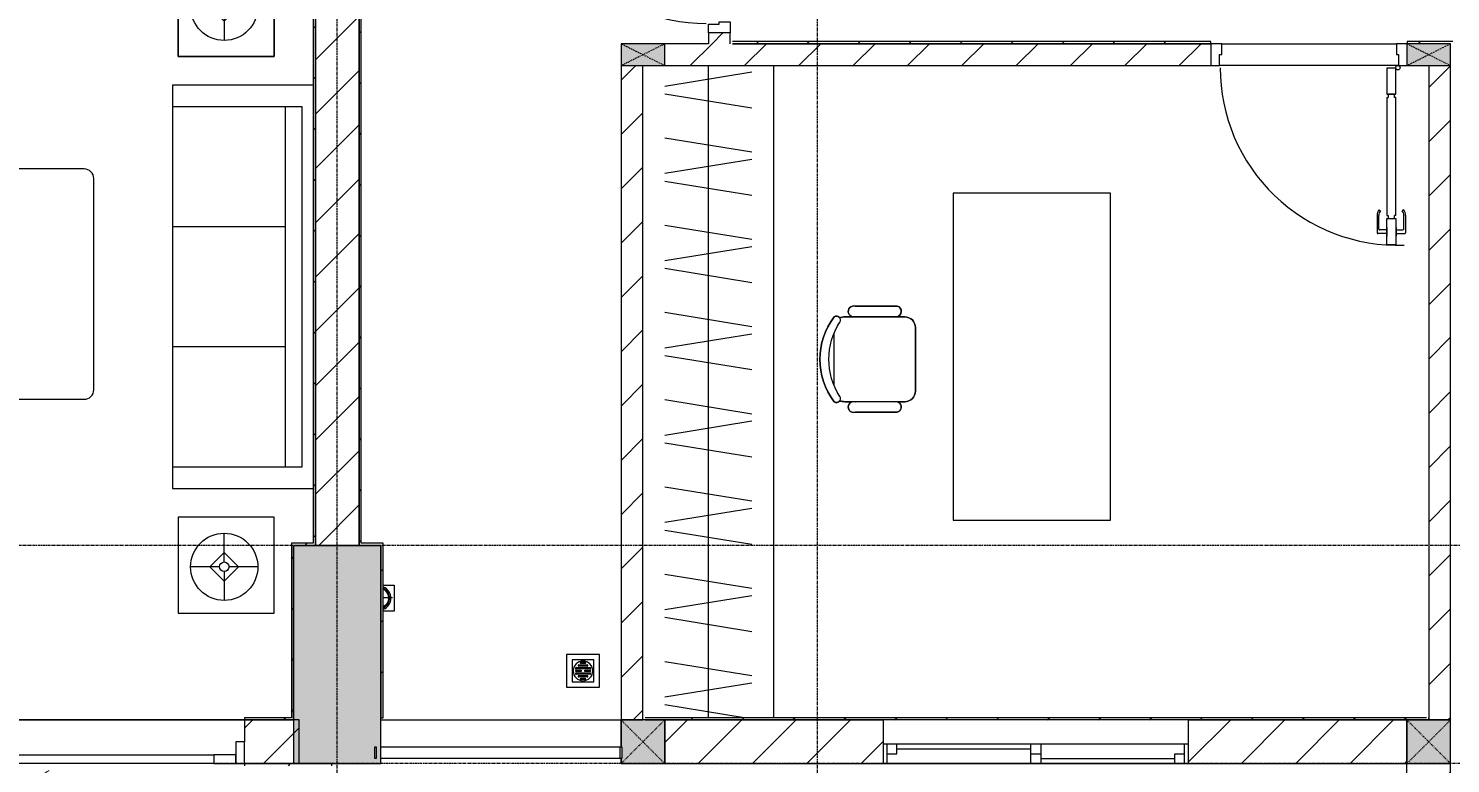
# Model space of a CAD drawing. Header units: millimetres. Extents: x 5356 to 209803, y -16346 to 109894.
# Drawn here: x 51338 to 57853, y 24537 to 27907 of the extents above; entities that cross this region are included whole.
import ezdxf

# ---------------------------------------------------------------- set-up
doc = ezdxf.new("R2010")
doc.units = ezdxf.units.MM
for name, pattern in [('Dash', [6, 3, -3]), ('Grid Line', [22.225, 12.7, -3.175, 3.175, -3.175]), ('IMPORT-CENTER _3_', [10.16, 6.35, -1.27, 1.27, -1.27])]:
    doc.linetypes.add(name, pattern=pattern)
for name, color, linetype, lineweight in [('0-1', 7, 'Continuous', 5), ('A-ANNO-DIMS', 211, 'Continuous', 9), ('A-ANNO-DIMS-220', 211, 'Continuous', 9), ('A-DETL-GENF-1', 9, 'Continuous', 9), ('A-DOOR', 31, 'Continuous', 9), ('A-DOOR-1', 9, 'Continuous', 9), ('A-DOOR-FRAM', 31, 'Continuous', 9), ('A-DOOR-HDLN', 31, 'Dash', 9), ('A-FLOR-1', 9, 'Continuous', 9), ('A-FLOR-HRAL-1', 9, 'Continuous', 9), ('A-GLAZ', 151, 'Continuous', 9), ('A-WALL', 113, 'Continuous', 9), ('A-WALL-1', 253, 'Continuous', 18), ('A-WALL-2', 9, 'Continuous', 9), ('A-WALL-3', 113, 'Continuous', 18), ('A-WALL-PATT-1', 10, 'Continuous', 9), ('A-WALL-PATT-2', 9, 'Continuous', 9), ('A-WALL-PATT-3', 111, 'Continuous', 9), ('G-IMPT', 8, 'Continuous', 9), ('G-IMPT-2', 8, 'IMPORT-CENTER _3_', 9), ('I-FURN', 30, 'Continuous', 9), ('I-FURN-1', 9, 'Continuous', 9), ('I-WALL-1', 253, 'Continuous', 18), ('M-EQPM', 50, 'Continuous', 9), ('S-COLS', 52, 'Continuous', 9), ('S-COLS-1', 254, 'Continuous', 5), ('S-COLS-2', 253, 'Continuous', 18), ('S-COLS-3', 9, 'Continuous', 9), ('S-COLS-4', 52, 'Continuous', 18), ('S-COLS-5', 52, 'Dash', 9), ('S-COLS-HDLN', 52, 'Dash', 9), ('S-COLS-HDLN-1', 9, 'Dash', 9), ('S-GRID-1', 1, 'Grid Line', 9)]:
    doc.layers.add(name, color=color, linetype=linetype, lineweight=lineweight)
doc.styles.add('Arial_2', font='arial_0.ttf', dxfattribs={"width": 0.9, "height": 660})
doc.dimstyles.new('1_Dim_chi_tiet_khu_đất_2', dxfattribs={"dimscale": 304.8, "dimtxt": 673.371204, "dimasz": 0.866142, "dimexe": 0.721785, "dimexo": 0.0625, "dimgap": 0.072178, "dimtad": 1, "dimdec": 0, "dimrnd": 5, "dimzin": 0, "dimdsep": 46, "dimtxsty": 'Arial_2', "dimblk1": 'OBLIQUE', "dimblk2": 'OBLIQUE', "dimsah": 1, "dimcen": 0.09, "dimdle": 0.721785, "dimazin": 0, "dimtfac": 1, "dimtdec": 4, "dimtix": 1, "dimtmove": 0, "dimatfit": 3, "dimfxl": 2.165354, "dimfxlon": 1, "dimtvp": 1, "dimtolj": 1, "dimtzin": 0, "dimarcsym": 2})
pattern_1 = [(45, (0, 0), (-124.4508, 124.4508), [])]
pattern_2 = [(45, (0, 0), (-116.6726, 116.6726), [])]

# ---------------------------------------------------------------- blocks, each defined once
blk = doc.blocks.new('NCV_TKTC_KET CAU_rvt-1-TKCS_MB ĐỊNH VỊ MỐC TỌA ĐỘ CÔNG TRÌNH')
at = {"layer": 'S-COLS-1'}
h = blk.add_hatch(color=256, dxfattribs=at)
h.paths.add_polyline_path([(52932.6, 24536.9), (52952.6, 24536.9), (52952.6, 25536.9), (52552.6, 25536.9), (52552.6, 24536.9), (52922.6, 24536.9)])
h.paths.add_polyline_path([(52922.6, 24561.9), (52922.6, 24611.9), (52932.6, 24611.9), (52932.6, 24561.9)])
at = {"layer": 'S-COLS-2'}
for p, q in [((52952.6, 25536.9), (52552.6, 25536.9)), ((52552.6, 25536.9), (52552.6, 24536.9)), ((52952.6, 24536.9), (52952.6, 25536.9)), ((52552.6, 24536.9), (52952.6, 24536.9))]:
    blk.add_line(p, q, dxfattribs=at)
blk = doc.blocks.new('DOOR_CW_01 CANH MO-PANEL KINH - DIW_01-900x2200-CỬA GỖ VÂN LAMINATE-553393-TKCS_MB ĐỊNH VỊ MỐC TỌA ĐỘ CÔNG TRÌNH')
at = {"layer": 'A-DETL-GENF-1'}
for p, q in [((-397, 872), (-357, 872)), ((-397, 752), (-397, 872)), ((-357, 872), (-357, 752)), ((-442, 737), (-442, 816.5)), ((-399, 820.5), (-438, 820.5)), ((-434, 799.5), (-434, 737)), ((-399, 803.5), (-430, 803.5)), ((-399, 831.8), (-397, 831.8)), ((-399, 792.2), (-399, 831.8)), ((-397, 792.2), (-399, 792.2)), ((-397, 792.2), (-397, 831.8)), ((-357, 792.2), (-357, 831.8)), ((-355, 831.8), (-357, 831.8)), ((-357, 792.2), (-355, 792.2)), ((-355, 792.2), (-355, 831.8)), ((-355, 820.5), (-316, 820.5)), ((-355, 803.5), (-324, 803.5)), ((-320, 799.5), (-320, 737)), ((-312, 737), (-312, 816.5)), ((-357, 752), (-397, 752)), ((-397, 738), (-391, 738)), ((-397, 738), (-397, 196)), ((-363, 752), (-391, 752)), ((-391, 752), (-391, 738)), ((-363, 738), (-363, 752)), ((-357, 738), (-363, 738)), ((-357, 196), (-357, 738)), ((-433.9, 711.2), (-427.3, 715.8)), ((-320.1, 711.2), (-326.7, 715.8)), ((-397, 196), (-391, 196)), ((-391, 196), (-391, 182)), ((-357, 196), (-363, 196)), ((-363, 182), (-363, 196)), ((-357, 182), (-397, 182)), ((-397, 182), (-397, 62)), ((-391, 182), (-363, 182)), ((-357, 62), (-357, 182)), ((-397, 62), (-357, 62))]:
    blk.add_line(p, q, dxfattribs=at)
blk.add_circle((-407, 60), 10, dxfattribs=at)
for centre, radius, start, end in [((-407, 60), 814, 360, 92), ((-438, 816.5), 4, 90, 180), ((-430, 799.5), 4, 90, 180), ((-324, 799.5), 4, 360, 90), ((-316, 816.5), 4, 0, 90), ((-397, 737), 45, 180, 215), ((-397, 737), 37, 180, 215), ((-357, 737), 37, 325, 0), ((-357, 737), 45, 325, 0)]:
    blk.add_arc(centre, radius, start, end, dxfattribs=at)
at = {"layer": 'A-DOOR-1'}
for p, q in [((-410, 50), (-450, 50)), ((-450, 50), (-450, -50)), ((-410, 0), (-410, 50)), ((-400, 0), (-410, 0)), ((-407, 50), (-382, 50)), ((-400, -50), (-400, 0)), ((410, 0), (400, 0)), ((400, 0), (400, -50)), ((450, 50), (410, 50)), ((410, 50), (410, 0)), ((450, -50), (450, 50)), ((-450, -50), (-400, -50)), ((400, -50), (450, -50))]:
    blk.add_line(p, q, dxfattribs=at)
blk = doc.blocks.new('TU DO LV A - TU DO LV A-V11-TKCS_MB ĐỊNH VỊ MỐC TỌA ĐỘ CÔNG TRÌNH')
at = {"layer": 'I-FURN'}
for p, q in [((10, 136.3), (68.9, 499)), ((169, 101), (104.4, 499)), ((202.5, 101), (267.1, 499)), ((404.3, 101), (468.9, 499)), ((569, 101), (504.4, 499)), ((602.5, 101), (667.1, 499)), ((804.3, 101), (868.9, 499)), ((969, 101), (904.4, 499)), ((1002.5, 101), (1067.1, 499)), ((1204.3, 101), (1268.9, 499)), ((1369, 101), (1304.4, 499)), ((1402.5, 101), (1467.1, 499)), ((1604.3, 101), (1668.9, 499)), ((1769, 101), (1704.4, 499)), ((1802.5, 101), (1867.1, 499)), ((2004.3, 101), (2068.9, 499)), ((2169, 101), (2104.4, 499)), ((2202.5, 101), (2267.1, 499)), ((2404.3, 101), (2468.9, 499)), ((2569, 101), (2504.4, 499)), ((2602.5, 101), (2667.1, 499)), ((2804.3, 101), (2868.9, 499)), ((2969, 101), (2904.4, 499)), ((10, 300), (3000, 300)), ((10, 0), (3000, 0))]:
    blk.add_line(p, q, dxfattribs=at)
at = {"layer": 'I-FURN-1'}
blk.add_line((10, 0), (3000, 0), dxfattribs=at)
blk = doc.blocks.new('BAN LV A - BAN LV A_dwg_ban hoc2-348006-TKCS_MB ĐỊNH VỊ MỐC TỌA ĐỘ CÔNG TRÌNH')
at = {"layer": 'I-FURN'}
for p, q in [((145.8, 437.4), (-145.8, 437.4)), ((-243, 354.4), (-243, 162)), ((-194.4, 388.8), (-194.4, 113.4)), ((194.4, 113.4), (194.4, 388.8)), ((194.4, 351.4), (194.4, 150.8)), ((243.7, 162), (243.7, 354.4)), ((-120.5, 64.8), (120.5, 64.8))]:
    blk.add_line(p, q, dxfattribs=at)
at = {"layer": 'I-FURN', "flags": 128}
blk.add_lwpolyline([(-737.8, 610.5), (-737.8, 1330.5), (-154.9, 1330.5), (762.2, 1330.5), (762.2, 610.5)], close=True, dxfattribs=at)
at = {"layer": 'I-FURN'}
for centre, radius, start, end in [((-145.8, 388.8), 48.6, 90, 180), ((145.8, 388.8), 48.6, 360, 90), ((-218.7, 347.3), 25.3, 343.7398, 163.7398), ((219.4, 347.3), 25.3, 16.2602, 170.70537), ((-218.7, 154.9), 25.3, 163.7398, 16.2602), ((219.4, 154.9), 25.3, 189.29463, 16.2602), ((-180.2, 75.4), 17.8, 57.97259, 216.69006), ((-145.8, 113.4), 48.6, 180, 207.58444), ((0, 359.3), 318.2, 237.57575, 302.42425), ((180.2, 75.4), 17.8, 323.30994, 122.02741), ((145.8, 113.4), 48.6, 332.41556, 0), ((0, 324), 324, 233.1301, 306.8699)]:
    blk.add_arc(centre, radius, start, end, dxfattribs=at)
blk = doc.blocks.new('BAN LV A - BAN LV A_dwg-348005-TKCS_MB ĐỊNH VỊ MỐC TỌA ĐỘ CÔNG TRÌNH')
at = {"extrusion": (0, 0, -1), "zscale": -1, "rotation": 180}
blk.add_blockref('BAN LV A - BAN LV A_dwg_ban hoc2-348006-TKCS_MB ĐỊNH VỊ MỐC TỌA ĐỘ CÔNG TRÌNH', (-729, 1383.7), dxfattribs=at)
blk = doc.blocks.new('BAN LV A - BAN LV A-348231-TKCS_MB ĐỊNH VỊ MỐC TỌA ĐỘ CÔNG TRÌNH')
at = {"layer": 'I-FURN-1'}
for p, q in [((534.6, 1270.3), (534.6, 1235.9)), ((923.4, 1232.9), (923.4, 1270.3)), ((486, 1221.7), (486, 1029.3)), ((972.7, 1029.3), (972.7, 1221.7)), ((534.6, 1029.3), (534.6, 994.9)), ((923.4, 994.9), (923.4, 1032.3)), ((583.2, 946.3), (874.8, 946.3)), ((1491.2, 773.2), (-8.8, 773.2)), ((-8.8, 773.2), (-8.8, 53.2)), ((1491.2, 53.2), (1491.2, 773.2)), ((-8.8, 53.2), (1491.2, 53.2))]:
    blk.add_line(p, q, dxfattribs=at)
for centre, radius, start, end in [((729, 1059.7), 324, 53.1301, 126.8699), ((548.9, 1308.3), 17.8, 143.30994, 240.59603), ((909.2, 1308.3), 17.8, 299.40397, 36.69006), ((510.3, 1228.8), 25.3, 16.2602, 196.2602), ((583.2, 1270.3), 48.6, 152.41556, 180), ((874.8, 1270.3), 48.6, 360, 27.58444), ((948.4, 1228.8), 25.3, 343.7398, 170.70537), ((510.3, 1036.4), 25.3, 196.2602, 343.7398), ((583.2, 994.9), 48.6, 180, 270), ((874.8, 994.9), 48.6, 270, 360), ((948.4, 1036.4), 25.3, 189.29463, 343.7398)]:
    blk.add_arc(centre, radius, start, end, dxfattribs=at)
blk.add_blockref('BAN LV A - BAN LV A_dwg-348005-TKCS_MB ĐỊNH VỊ MỐC TỌA ĐỘ CÔNG TRÌNH', (0, 0))
blk = doc.blocks.new('LOBBY_SOFA_1 - LOBBY_SOFA_1-V15-TKCS_MB ĐỊNH VỊ MỐC TỌA ĐỘ CÔNG TRÌNH')
at = {"layer": 'I-FURN'}
for p, q in [((-2556, -14.9), (-2556, -660)), ((-708, -660), (-708, -14.9)), ((-2457, -66), (-2457, -660)), ((-807, -66), (-2457, -66)), ((-807, -660), (-807, -66)), ((-3128.2, -193.5), (-2688.2, -193.5)), ((-3128.2, -633.5), (-3128.2, -193.5)), ((-2688.2, -193.5), (-2688.2, -633.5)), ((-807, -143), (-2457, -143)), ((-1907, -143), (-1907, -660)), ((-1357, -143), (-1357, -660)), ((-575.9, -193.5), (-575.9, -633.5)), ((-135.9, -193.5), (-575.9, -193.5)), ((-135.9, -633.5), (-135.9, -193.5)), ((-2915.4, -269), (-2915.4, -401)), ((-348.6, -269), (-348.6, -401)), ((-2915.4, -357), (-2981.4, -423)), ((-2849.4, -423), (-2915.4, -357)), ((-414.6, -423), (-348.6, -357)), ((-348.6, -357), (-282.6, -423)), ((-2937.4, -423), (-3069.4, -423)), ((-2981.4, -423), (-2915.4, -489)), ((-2915.4, -489), (-2849.4, -423)), ((-2915.4, -445), (-2915.4, -577)), ((-2893.4, -423), (-2761.4, -423)), ((-370.6, -423), (-502.6, -423)), ((-348.6, -489), (-414.6, -423)), ((-282.6, -423), (-348.6, -489)), ((-348.6, -445), (-348.6, -577)), ((-326.6, -423), (-194.6, -423)), ((-2688.2, -633.5), (-3128.2, -633.5)), ((-575.9, -633.5), (-135.9, -633.5)), ((-2556, -660), (-708, -660)), ((-1160.3, -1020.5), (-2128.3, -1020.5)), ((-2172.3, -1064.5), (-2172.3, -1504.5)), ((-1116.3, -1504.5), (-1116.3, -1064.5)), ((-2128.3, -1548.5), (-1160.3, -1548.5))]:
    blk.add_line(p, q, dxfattribs=at)
for centre, radius in [((-2915.4, -423), 154), ((-348.6, -423), 154), ((-2915.4, -423), 22), ((-348.6, -423), 22)]:
    blk.add_circle(centre, radius, dxfattribs=at)
for centre, start, end in [((-2128.3, -1064.5), 90, 180), ((-1160.3, -1064.5), 0, 90), ((-2128.3, -1504.5), 180, 270), ((-1160.3, -1504.5), 270, 0)]:
    blk.add_arc(centre, 44, start, end, dxfattribs=at)
at = {"layer": 'I-FURN-1'}
for p, q in [((-2556, -14.9), (-2556, -660)), ((-708, -660), (-708, -14.9)), ((-2688.2, -193.5), (-3128.2, -193.5)), ((-3128.2, -193.5), (-3128.2, -633.5)), ((-2688.2, -633.5), (-2688.2, -193.5)), ((-135.9, -193.5), (-575.9, -193.5)), ((-575.9, -193.5), (-575.9, -633.5)), ((-135.9, -633.5), (-135.9, -193.5)), ((-3128.2, -633.5), (-2688.2, -633.5)), ((-575.9, -633.5), (-135.9, -633.5)), ((-2556, -660), (-708, -660)), ((-1160.3, -1020.5), (-2128.3, -1020.5)), ((-2172.3, -1064.5), (-2172.3, -1504.5)), ((-1116.3, -1504.5), (-1116.3, -1064.5)), ((-2128.3, -1548.5), (-1160.3, -1548.5))]:
    blk.add_line(p, q, dxfattribs=at)
for centre, start, end in [((-2128.3, -1064.5), 90, 180), ((-1160.3, -1064.5), 0, 90), ((-2128.3, -1504.5), 180, 270), ((-1160.3, -1504.5), 270, 0)]:
    blk.add_arc(centre, 44, start, end, dxfattribs=at)
blk = doc.blocks.new('Railing - 50 x 10mm-457210-TKCS_MB ĐỊNH VỊ MỐC TỌA ĐỘ CÔNG TRÌNH')
at = {"layer": 'A-FLOR-HRAL-1'}
for p, q in [((25, 5), (-25, 5)), ((-25, 5), (-25, -5)), ((25, -5), (25, 5)), ((-25, -5), (25, -5))]:
    blk.add_line(p, q, dxfattribs=at)
blk = doc.blocks.new('Railing - Railing-641392-TKCS_MB ĐỊNH VỊ MỐC TỌA ĐỘ CÔNG TRÌNH')
at = {"layer": 'A-FLOR-HRAL-1'}
for p, q in [((31139.1, 15351.2), (30044.1, 15351.2)), ((30044.1, 15301.2), (31139.1, 15301.2))]:
    blk.add_line(p, q, dxfattribs=at)
at = {"rotation": 90.00000000000001}
for p in [(30019.1, 15326.2), (31144.1, 15326.2)]:
    blk.add_blockref('Railing - 50 x 10mm-457210-TKCS_MB ĐỊNH VỊ MỐC TỌA ĐỘ CÔNG TRÌNH', p, dxfattribs=at)
blk = doc.blocks.new('G1_SOF - BO TRU - 100x200-745959-TKCS_MB ĐỊNH VỊ MỐC TỌA ĐỘ CÔNG TRÌNH')
at = {"layer": 'S-COLS-3'}
blk.add_hatch(color=256, dxfattribs=at).paths.add_polyline_path([(50, -100), (50, 98.4), (-50, 98.4), (-50, -100), (0, -100)])
at = {"layer": 'S-COLS-2'}
for p, q in [((-50, 98.4), (-50, -100)), ((50, -100), (50, 98.4)), ((-50, -100), (50, -100))]:
    blk.add_line(p, q, dxfattribs=at)
at = {"layer": 'S-COLS-HDLN-1'}
for p, q in [((50, 100), (-50, -100)), ((-50, 100), (50, -100))]:
    blk.add_line(p, q, dxfattribs=at)
blk = doc.blocks.new('G1_SOF - BO TRU - 100x200-V63-TKCS_MB ĐỊNH VỊ MỐC TỌA ĐỘ CÔNG TRÌNH')
at = {"layer": 'S-COLS-3'}
blk.add_hatch(color=256, dxfattribs=at).paths.add_polyline_path([(50, -100), (50, 100), (-50, 100), (-50, -100)])
at = {"layer": 'S-COLS-2'}
for p, q in [((50, 100), (-50, 100)), ((-50, 100), (-50, -100)), ((50, -100), (50, 100)), ((-50, -100), (50, -100))]:
    blk.add_line(p, q, dxfattribs=at)
at = {"layer": 'S-COLS-HDLN-1'}
for p, q in [((50, 100), (-50, -100)), ((-50, 100), (50, -100))]:
    blk.add_line(p, q, dxfattribs=at)
blk = doc.blocks.new('DOOR_CW_01 CANH MO-PANEL KINH - DIG_01-900x2200-CỬA NHÔM KÍNH-400860-TKCS_MB ĐỊNH VỊ MỐC TỌA ĐỘ CÔNG TRÌNH')
at = {"layer": 'A-DETL-GENF-1'}
for p, q in [((-397, -182), (-397, -62)), ((-397, -62), (-357, -62)), ((-357, -62), (-357, -182)), ((-357, -182), (-397, -182)), ((-391, -196), (-391, -182)), ((-391, -182), (-363, -182)), ((-363, -182), (-363, -196)), ((-397, -196), (-391, -196)), ((-397, -738), (-397, -196)), ((-357, -196), (-363, -196)), ((-357, -196), (-357, -738)), ((-433.9, -711.2), (-427.3, -715.8)), ((-320.1, -711.2), (-326.7, -715.8)), ((-442, -737), (-442, -816.5)), ((-434, -799.5), (-434, -737)), ((-397, -738), (-391, -738)), ((-357, -752), (-397, -752)), ((-397, -752), (-397, -872)), ((-391, -752), (-391, -738)), ((-363, -752), (-391, -752)), ((-357, -738), (-363, -738)), ((-363, -738), (-363, -752)), ((-357, -872), (-357, -752)), ((-320, -799.5), (-320, -737)), ((-312, -737), (-312, -816.5)), ((-399, -820.5), (-438, -820.5)), ((-399, -803.5), (-430, -803.5)), ((-399, -792.2), (-399, -831.8)), ((-397, -792.2), (-399, -792.2)), ((-399, -831.8), (-397, -831.8)), ((-397, -792.2), (-397, -831.8)), ((-357, -792.2), (-357, -831.8)), ((-357, -792.2), (-355, -792.2)), ((-355, -831.8), (-357, -831.8)), ((-355, -792.2), (-355, -831.8)), ((-355, -803.5), (-324, -803.5)), ((-355, -820.5), (-316, -820.5)), ((-397, -872), (-357, -872))]:
    blk.add_line(p, q, dxfattribs=at)
blk.add_circle((-407, -60), 10, dxfattribs=at)
for centre, radius, start, end in [((-407, -60), 814, 268, 0), ((-397, -737), 45, 145, 180), ((-397, -737), 37, 145, 180), ((-357, -737), 37, 0, 35), ((-357, -737), 45, 360, 35), ((-438, -816.5), 4, 180, 270), ((-430, -799.5), 4, 180, 270), ((-324, -799.5), 4, 270, 0), ((-316, -816.5), 4, 270, 0)]:
    blk.add_arc(centre, radius, start, end, dxfattribs=at)
at = {"layer": 'A-DOOR-1'}
for p, q in [((-450, -50), (-450, 50)), ((-450, 50), (-400, 50)), ((-400, 50), (-400, 0)), ((400, 0), (400, 50)), ((400, 50), (450, 50)), ((450, 50), (450, -50)), ((-410, -50), (-450, -50)), ((-410, 0), (-410, -50)), ((-400, 0), (-410, 0)), ((-407, -50), (-382, -50)), ((410, 0), (400, 0)), ((410, -50), (410, 0)), ((450, -50), (410, -50))]:
    blk.add_line(p, q, dxfattribs=at)
blk = doc.blocks.new('NCV_TKTC_TANG 1_rvt-1-TKCS_MB ĐỊNH VỊ MỐC TỌA ĐỘ CÔNG TRÌNH')
at = {"layer": 'A-WALL-PATT-1'}
h = blk.add_hatch(dxfattribs=at)
h.set_pattern_fill('FP_2', color=256, style=0, pattern_type=2)
h.set_pattern_definition(pattern_1)
h.paths.add_polyline_path([(54552.6, 27836.9), (54552.6, 27886.9), (54452.6, 27886.9), (54452.6, 27836.9), (54502.6, 27836.9)])
h.paths.add_polyline_path([(54552.6, 28786.9), (54552.6, 28836.9), (54452.6, 28836.9), (54452.6, 28786.9), (54502.6, 28786.9)])
h = blk.add_hatch(dxfattribs=at)
h.set_pattern_fill('FP_2', color=256, style=0, pattern_type=2)
h.set_pattern_definition(pattern_1)
h.paths.add_polyline_path([(56754.2, 27736.9), (56754.2, 27836.9), (54252.6, 27836.9), (54252.6, 27736.9), (56194.7, 27736.9)])
h = blk.add_hatch(dxfattribs=at)
h.set_pattern_fill('FP_2', color=256, style=0, pattern_type=2)
h.set_pattern_definition(pattern_1)
h.paths.add_polyline_path([(54052.6, 24736.9), (54152.6, 24736.9), (54152.6, 27736.9), (54052.6, 27736.9), (54052.6, 24746.9)])
h = blk.add_hatch(dxfattribs=at)
h.set_pattern_fill('FP_2', color=256, style=0, pattern_type=2)
h.set_pattern_definition(pattern_1)
h.paths.add_polyline_path([(57752.6, 24736.9), (57852.6, 24736.9), (57852.6, 27736.9), (57752.6, 27736.9), (57752.6, 25076.9)])
at = {"layer": 'A-WALL-PATT-2'}
h = blk.add_hatch(dxfattribs=at)
h.set_pattern_fill('FP_3', color=256, style=0, pattern_type=2)
h.set_pattern_definition(pattern_2)
h.paths.add_polyline_path([(52652.6, 25546.9), (52652.6, 32236.9), (52642.6, 32236.9), (52642.6, 25546.9)])
h = blk.add_hatch(dxfattribs=at)
h.set_pattern_fill('FP_3', color=256, style=0, pattern_type=2)
h.set_pattern_definition(pattern_2)
h.paths.add_polyline_path([(52852.6, 25536.9), (52862.6, 25536.9), (52862.6, 28836.9), (52852.6, 28836.9), (52852.6, 25570)])
h = blk.add_hatch(dxfattribs=at)
h.set_pattern_fill('FP_3', color=256, style=0, pattern_type=2)
h.set_pattern_definition(pattern_2)
h.paths.add_polyline_path([(57852.6, 27836.9), (57862.6, 27836.9), (57862.6, 27846.9), (57654.2, 27846.9), (57654.2, 27836.9), (57752.6, 27836.9)])
h.paths.add_polyline_path([(56754.2, 27836.9), (56754.2, 27846.9), (54562.6, 27846.9), (54562.6, 27836.9), (56194.7, 27836.9)])
h = blk.add_hatch(dxfattribs=at)
h.set_pattern_fill('FP_3', color=256, style=0, pattern_type=2)
h.set_pattern_definition(pattern_2)
h.paths.add_polyline_path([(52542.6, 24746.9), (52552.6, 24746.9), (52552.6, 25546.9), (52542.6, 25546.9), (52542.6, 25076.9)])
h = blk.add_hatch(dxfattribs=at)
h.set_pattern_fill('FP_3', color=256, style=0, pattern_type=2)
h.set_pattern_definition(pattern_2)
h.paths.add_polyline_path([(52652.6, 25536.9), (52652.6, 25546.9), (52552.6, 25546.9), (52552.6, 25536.9), (52563.4, 25536.9)])
h = blk.add_hatch(dxfattribs=at)
h.set_pattern_fill('FP_3', color=256, style=0, pattern_type=2)
h.set_pattern_definition(pattern_2)
h.paths.add_polyline_path([(52962.6, 24746.9), (52962.6, 25536.9), (52952.6, 25536.9), (52952.6, 24746.9)])
h = blk.add_hatch(dxfattribs=at)
h.set_pattern_fill('FP_3', color=256, style=0, pattern_type=2)
h.set_pattern_definition(pattern_2)
h.paths.add_polyline_path([(52552.6, 24736.9), (52552.6, 24746.9), (52327.6, 24746.9), (52327.6, 24736.9)])
h.paths.add_polyline_path([(49827.6, 24736.9), (49827.6, 24746.9), (49662.6, 24746.9), (49662.6, 24736.9)])
h = blk.add_hatch(dxfattribs=at)
h.set_pattern_fill('FP_3', color=256, style=0, pattern_type=2)
h.set_pattern_definition(pattern_2)
h.paths.add_polyline_path([(57752.6, 24736.9), (57752.6, 24746.9), (54162.6, 24746.9), (54162.6, 24736.9), (57405.1, 24736.9)])
h = blk.add_hatch(dxfattribs=at)
h.set_pattern_fill('FP_3', color=256, style=0, pattern_type=2)
h.set_pattern_definition(pattern_2)
h.paths.add_polyline_path([(52727.6, 24526.9), (52727.6, 24536.9), (52327.6, 24536.9), (52327.6, 24526.9), (52717.6, 24526.9)])
h.paths.add_polyline_path([(49827.6, 24526.9), (49827.6, 24536.9), (49662.6, 24536.9), (49662.6, 24526.9), (49823.6, 24526.9)])
at = {"layer": 'A-FLOR-1'}
for p, q in [((56804.2, 27836.9), (57604.2, 27836.9)), ((57614.2, 27736.9), (56794.2, 27736.9)), ((49827.6, 24736.9), (52327.6, 24736.9)), ((52327.6, 24736.9), (49827.6, 24736.9))]:
    blk.add_line(p, q, dxfattribs=at)
at = {"layer": 'A-WALL-1'}
for p, q in [((54452.6, 27836.9), (54252.6, 27836.9)), ((54152.6, 24736.9), (54152.6, 27736.9)), ((57752.6, 27736.9), (57752.6, 24736.9)), ((57852.6, 24736.9), (57852.6, 27736.9)), ((54052.6, 24746.9), (54052.6, 24736.9)), ((54052.6, 24736.9), (54152.6, 24736.9)), ((57752.6, 24736.9), (57852.6, 24736.9))]:
    blk.add_line(p, q, dxfattribs=at)
at = {"layer": 'A-WALL-2'}
for p, q in [((54452.6, 27886.9), (54452.6, 27836.9)), ((54552.6, 27836.9), (54552.6, 27886.9)), ((56754.2, 27836.9), (54562.6, 27836.9)), ((54562.6, 27836.9), (56754.2, 27836.9)), ((56804.2, 27836.9), (57604.2, 27836.9)), ((54052.6, 27736.9), (54052.6, 24746.9)), ((54252.6, 27736.9), (56754.2, 27736.9)), ((57614.2, 27736.9), (56794.2, 27736.9)), ((52952.6, 24736.9), (54052.2, 24736.9)), ((54052.2, 24611.9), (54052.2, 24736.9)), ((54052.2, 24536.9), (54052.2, 24561.9))]:
    blk.add_line(p, q, dxfattribs=at)
at = {"layer": 'I-WALL-1'}
for p, q in [((52642.6, 32226.9), (52642.6, 25546.9)), ((52652.6, 25546.9), (52652.6, 32236.9)), ((52852.6, 28836.9), (52852.6, 25536.9)), ((52862.6, 25546.9), (52862.6, 28826.9)), ((56754.2, 27846.9), (54562.6, 27846.9)), ((56754.2, 27836.9), (56754.2, 27846.9)), ((57862.6, 27846.9), (57654.2, 27846.9)), ((57654.2, 27846.9), (57654.2, 27836.9)), ((52552.6, 25546.9), (52542.6, 25546.9)), ((52542.6, 25546.9), (52542.6, 24746.9)), ((52642.6, 25546.9), (52552.6, 25546.9)), ((52652.6, 25536.9), (52652.6, 25546.9)), ((52962.6, 25546.9), (52862.6, 25546.9)), ((52962.6, 25536.9), (52962.6, 25546.9)), ((52552.6, 24746.9), (52552.6, 25536.9)), ((52552.6, 25536.9), (52652.6, 25536.9)), ((52852.6, 25536.9), (52862.6, 25536.9)), ((52862.6, 25536.9), (52952.6, 25536.9)), ((52952.6, 25536.9), (52952.6, 24746.9)), ((52962.6, 24746.9), (52962.6, 25536.9)), ((52542.6, 24746.9), (52327.6, 24746.9)), ((52327.6, 24746.9), (52327.6, 24736.9)), ((52327.6, 24736.9), (52552.6, 24736.9)), ((52552.6, 24736.9), (52552.6, 24746.9)), ((52952.6, 24746.9), (52962.6, 24746.9)), ((57742.6, 24746.9), (54162.6, 24746.9)), ((54162.6, 24736.9), (55252.6, 24736.9)), ((56652.6, 24736.9), (57752.6, 24736.9)), ((57752.6, 24736.9), (57752.6, 24746.9)), ((52727.6, 24536.9), (52327.6, 24536.9)), ((52327.6, 24536.9), (52327.6, 24526.9)), ((52727.6, 24526.9), (52727.6, 24536.9))]:
    blk.add_line(p, q, dxfattribs=at)
at = {"layer": 'A-DOOR-1'}
for name, p, rotation in [('DOOR_CW_01 CANH MO-PANEL KINH - DIG_01-900x2200-CỬA NHÔM KÍNH-400860-TKCS_MB ĐỊNH VỊ MỐC TỌA ĐỘ CÔNG TRÌNH', (54502.6, 28336.9), 269.9999999999989), ('DOOR_CW_01 CANH MO-PANEL KINH - DIW_01-900x2200-CỬA GỖ VÂN LAMINATE-553393-TKCS_MB ĐỊNH VỊ MỐC TỌA ĐỘ CÔNG TRÌNH', (57204.2, 27786.9), 180)]:
    blk.add_blockref(name, p, dxfattribs=dict(at, rotation=rotation))
at = {"layer": 'A-FLOR-HRAL-1'}
blk.add_blockref('Railing - Railing-641392-TKCS_MB ĐỊNH VỊ MỐC TỌA ĐỘ CÔNG TRÌNH', (22908.5, 9260.7), dxfattribs=at)
at = {"layer": 'I-FURN-1'}
for name, p, rotation in [('LOBBY_SOFA_1 - LOBBY_SOFA_1-V15-TKCS_MB ĐỊNH VỊ MỐC TỌA ĐỘ CÔNG TRÌNH', (52657.5, 25090.4), 270.0000000000005), ('TU DO LV A - TU DO LV A-V11-TKCS_MB ĐỊNH VỊ MỐC TỌA ĐỘ CÔNG TRÌNH', (54752.6, 24736.9), 89.99999999999993), ('BAN LV A - BAN LV A-348231-TKCS_MB ĐỊNH VỊ MỐC TỌA ĐỘ CÔNG TRÌNH', (56347.4, 25661.2), 90.0000000000001)]:
    blk.add_blockref(name, p, dxfattribs=dict(at, rotation=rotation))
at = {"layer": 'S-COLS-3', "rotation": 89.99999999999945}
for name, p in [('G1_SOF - BO TRU - 100x200-V63-TKCS_MB ĐỊNH VỊ MỐC TỌA ĐỘ CÔNG TRÌNH', (54152.6, 27786.9)), ('G1_SOF - BO TRU - 100x200-745959-TKCS_MB ĐỊNH VỊ MỐC TỌA ĐỘ CÔNG TRÌNH', (57752.6, 27786.9))]:
    blk.add_blockref(name, p, dxfattribs=at)
blk = doc.blocks.new('1_FAMILY RVT - W01-WxH 1400x1400xmm-389822-TKCS_MB ĐỊNH VỊ MỐC TỌA ĐỘ CÔNG TRÌNH')
at = {"layer": 'A-GLAZ'}
for p, q in [((248.4, 172.39), (299.2, 197.79)), ((248.4, 172.39), (299.2, 146.99)), ((248.4, 172.39), (451.6, 172.39)), ((-700, 96.19), (-700, -103.81)), ((700, 96.19), (-700, 96.19)), ((-700, 96.19), (-636.5, 96.19)), ((-680.95, 96.19), (-680.95, 7.29)), ((-636.5, 96.19), (-22.225, 96.19)), ((-636.5, 96.19), (-636.5, 51.74)), ((-636.5, 73.965), (-22.225, 73.965)), ((-22.225, 7.29), (-22.225, 96.19)), ((-22.225, 96.19), (22.225, 96.19)), ((22.225, 96.19), (680.95, 96.19)), ((22.225, 96.19), (22.225, 7.29)), ((680.95, 96.19), (700, 96.19)), ((680.95, 96.19), (680.95, 7.29)), ((700, -103.81), (700, 96.19)), ((-700, 7.29), (-680.95, 7.29)), ((-636.5, 51.74), (-680.95, 51.74)), ((-680.95, 7.29), (-22.225, 7.29)), ((22.225, 51.74), (-22.225, 51.74)), ((-22.225, 7.29), (22.225, 7.29)), ((22.225, 29.515), (636.5, 29.515)), ((22.225, 7.29), (636.5, 7.29)), ((636.5, 51.74), (636.5, 7.29)), ((680.95, 51.74), (636.5, 51.74)), ((636.5, 7.29), (700, 7.29)), ((-700, -103.81), (700, -103.81))]:
    blk.add_line(p, q, dxfattribs=at)
blk = doc.blocks.new('DEG_02-DEG_03 - DEG_02-2500x2400mm-CỬA ĐI 02 CÁNH TRƯỢT-625766-TKCS_MB ĐỊNH VỊ MỐC TỌA ĐỘ CÔNG TRÌNH')
at = {"layer": 'A-DOOR'}
for p, q in [((-1110, 100), (-1210, 100)), ((-1210, 100), (-1210, 60)), ((-1110, 60), (-1110, 100)), ((-1110, 100), (-50, 100)), ((50, 100), (-50, 100)), ((-50, 100), (-50, 60)), ((50, 60), (50, 100)), ((-1210, 60), (-1110, 60)), ((-50, 60), (-1110, 60)), ((50, 60), (-50, 60)), ((-50, 60), (-50, 20)), ((-50, 60), (50, 60)), ((-50, 20), (50, 20)), ((50, 20), (50, 60)), ((50, 60), (1110, 60)), ((1110, 20), (50, 20)), ((1210, 60), (1110, 60)), ((1110, 60), (1110, 20)), ((1110, 20), (1210, 20)), ((1210, 20), (1210, 60))]:
    blk.add_line(p, q, dxfattribs=at)
at = {"layer": 'A-DOOR-FRAM'}
for p, q in [((-1210, 100), (-1250, 100)), ((-1250, 100), (-1250, 0)), ((-1210, 0), (-1210, 100)), ((1250, 100), (1210, 100)), ((1210, 100), (1210, 0)), ((1250, 0), (1250, 100)), ((-1250, 0), (-1210, 0)), ((1210, 0), (1250, 0))]:
    blk.add_line(p, q, dxfattribs=at)
at = {"layer": 'A-DOOR-HDLN'}
for p, q in [((-500.4, 151.1), (-320.4, 151.1)), ((-320.4, 151.1), (-355, 171.1)), ((-320.4, 151.1), (-355, 131.1)), ((320.4, 151.1), (355, 171.1)), ((320.4, 151.1), (355, 131.1)), ((500.4, 151.1), (320.4, 151.1))]:
    blk.add_line(p, q, dxfattribs=at)
blk = doc.blocks.new('TKTC_XREF_251221_MB TANG 1 - TKTC_XREF_260130_MB TANG 1_dwg_CUM U_DN100-V283-TKCS_MB ĐỊNH VỊ MỐC TỌA ĐỘ CÔNG TRÌNH')
at = {"layer": 'G-IMPT'}
blk.add_hatch(color=256, dxfattribs=at).paths.add_polyline_path([(23.8, -55.6), (30.5, -52.8), (43.1, -43.1), (52.8, -30.5), (58.9, -15.8), (61, 0), (58.9, 15.8), (52.8, 30.5), (43.1, 43.1), (24, 55.5), (24, 51.2), (28.5, 49.4), (40.3, 40.3), (49.4, 28.5), (55.1, 14.8), (57, 0), (55.1, -14.8), (49.4, -28.5), (40.3, -40.3), (23.8, -53.8)])
for radius, start, end in [(57, 296.61583, 63.25694), (61, 294.86548, 65.00554), (69, 291.97359, 67.89453)]:
    blk.add_arc((0, 0), radius, start, end, dxfattribs=at)
blk = doc.blocks.new('TKTC_XREF_251221_MB TANG 1 - TKTC_XREF_260130_MB TANG 1_dwg_$cc-V284-TKCS_MB ĐỊNH VỊ MỐC TỌA ĐỘ CÔNG TRÌNH')
at = {"layer": 'G-IMPT'}
for start, end in [(116.45264, 243.05039), (116.39447, 243.03245)]:
    blk.add_arc((0, 0), 0.5, start, end, dxfattribs=at)
at = {"layer": 'G-IMPT-2'}
blk.add_line((-0.673, 0), (-0.193, 0), dxfattribs=at)
blk = doc.blocks.new('TKTC_XREF_251221_MB TANG 1 - TKTC_XREF_260130_MB TANG 1_dwg_THU NUOC - THU NUOC-444531-TKCS_MB TẦNG 1-4202120-TKCS_MB ĐỊNH VỊ MỐC TỌA ĐỘ CÔNG TRÌNH')
at = {"layer": 'M-EQPM'}
for p, q in [((-23.3, 10.8), (40.9, 10.8)), ((40.9, 4.8), (-23.3, 4.8)), ((-11, 23.3), (28.5, 23.3)), ((28.5, 17.3), (-11, 17.3)), ((-1.1, 35.6), (18.5, 35.6)), ((18.5, 29.6), (-1.1, 29.6)), ((-23.3, -13.6), (40.9, -13.6)), ((40.9, -19.6), (-23.3, -19.6)), ((-11, -26.1), (28.5, -26.1)), ((28.5, -32.1), (-11, -32.1)), ((-1.1, -38.5), (18.5, -38.5)), ((18.5, -44.5), (-1.1, -44.5))]:
    blk.add_line(p, q, dxfattribs=at)
at = {"layer": 'M-EQPM', "flags": 128}
for points in [[(83.7, -79.4), (83.7, 70.6), (-66.3, 70.6), (-66.3, -79.4)], [(58.7, -54.4), (58.7, 45.6), (-41.3, 45.6), (-41.3, -54.4)]]:
    blk.add_lwpolyline(points, close=True, dxfattribs=at)
for points in [[(-23.3, -1.2), (0.7, -1.2), (0.7, -7.2), (-23.3, -7.2)], [(40.9, -7.2), (16.7, -7.2), (16.7, -1.2), (40.9, -1.2)]]:
    blk.add_lwpolyline(points, dxfattribs=at)
at = {"layer": 'M-EQPM'}
for centre, radius, start, end in [((8.7, -4.4), 45, 360, 180), ((8.7, -4.4), 45, 360, 180), ((-23.3, 7.8), 3, 90, 270), ((-11, 20.3), 3, 90, 270), ((-1.1, 32.6), 3, 90, 270), ((18.5, 32.6), 3, 270, 90), ((28.5, 20.3), 3, 270, 90), ((40.9, 7.8), 3, 270, 90), ((8.7, -4.4), 45, 180, 360), ((8.7, -4.4), 45, 180, 360), ((-23.3, -4.2), 3, 90, 270), ((-23.3, -16.6), 3, 90, 270), ((-11, -29.1), 3, 90, 270), ((-1.1, -41.5), 3, 90, 270), ((18.5, -41.5), 3, 270, 90), ((28.5, -29.1), 3, 270, 90), ((40.9, -4.2), 3, 270, 90), ((40.9, -16.6), 3, 270, 90)]:
    blk.add_arc(centre, radius, start, end, dxfattribs=at)
blk = doc.blocks.new('TKTC_XREF_251221_MB TANG 1 - TKTC_XREF_260130_MB TANG 1_dwg-4202109-TKCS_MB ĐỊNH VỊ MỐC TỌA ĐỘ CÔNG TRÌNH')
at = {"layer": 'G-IMPT'}
blk.add_line((-150189.1, -375992.1), (-150139.4, -375992.1), dxfattribs=at)
at = {"layer": 'G-IMPT', "flags": 128}
blk.add_lwpolyline([(-150139.4, -375992), (-150139.4, -376111.5), (-150189.1, -376111.5)], dxfattribs=at)
at = {"extrusion": (0, 0, -1), "xscale": 90.00000000005114, "yscale": 90.00000000005114, "zscale": -90.00000000005114, "rotation": 0.3047175217251739}
blk.add_blockref('TKTC_XREF_251221_MB TANG 1 - TKTC_XREF_260130_MB TANG 1_dwg_$cc-V284-TKCS_MB ĐỊNH VỊ MỐC TỌA ĐỘ CÔNG TRÌNH', (150206.4, -376049.6), dxfattribs=at)
at = {"xscale": 0.789473684210524, "yscale": 0.789473684210524, "zscale": 0.789473684210524, "rotation": 0.06930925665188988}
blk.add_blockref('TKTC_XREF_251221_MB TANG 1 - TKTC_XREF_260130_MB TANG 1_dwg_CUM U_DN100-V283-TKCS_MB ĐỊNH VỊ MỐC TỌA ĐỘ CÔNG TRÌNH', (-150208, -376051.4), dxfattribs=at)
blk.add_blockref('TKTC_XREF_251221_MB TANG 1 - TKTC_XREF_260130_MB TANG 1_dwg_THU NUOC - THU NUOC-444531-TKCS_MB TẦNG 1-4202120-TKCS_MB ĐỊNH VỊ MỐC TỌA ĐỘ CÔNG TRÌNH', (-149282.3, -376380.4))
blk = doc.blocks.new('TKTC_XREF_251221_MB TANG 1 - TKTC_XREF_251221_MB TANG 1-2038492-TKCS_MB ĐỊNH VỊ MỐC TỌA ĐỘ CÔNG TRÌNH')
blk.add_blockref('TKTC_XREF_251221_MB TANG 1 - TKTC_XREF_260130_MB TANG 1_dwg-4202109-TKCS_MB ĐỊNH VỊ MỐC TỌA ĐỘ CÔNG TRÌNH', (169499.1, 384109.7))
blk = doc.blocks.new('G1_SOF - BO TRU - 200x200-3050151-TKCS_MB ĐỊNH VỊ MỐC TỌA ĐỘ CÔNG TRÌNH')
at = {"layer": 'S-COLS-HDLN'}
for p, q in [((-100, 100), (100, -100)), ((100, 100), (-100, -100))]:
    blk.add_line(p, q, dxfattribs=at)
blk = doc.blocks.new('DIMBLOCK7-TKCS_MB ĐỊNH VỊ MỐC TỌA ĐỘ CÔNG TRÌNH')
at = {"layer": 'A-ANNO-DIMS-220'}
for p, q in [((33652.6, 24724.5), (33652.6, 23844.5)), ((33652.6, 24064.5), (33652.6, 24724.5)), ((127252.6, 24724.5), (127252.6, 23844.5)), ((127252.6, 24064.5), (127252.6, 24724.5)), ((33432.6, 24064.5), (127472.6, 24064.5))]:
    blk.add_line(p, q, dxfattribs=at)
at = {"layer": 'A-ANNO-DIMS-220', "lineweight": 25}
for p, q in [((33652.6, 24064.5), (33784.6, 24196.5)), ((127252.6, 24064.5), (127384.6, 24196.5)), ((33652.6, 24064.5), (33520.6, 23932.5)), ((127252.6, 24064.5), (127120.6, 23932.5))]:
    blk.add_line(p, q, dxfattribs=at)
at = {"layer": 'A-ANNO-DIMS-220', "color": 0, "insert": (79313, 24943.3), "char_height": 660, "width": 2734.923, "attachment_point": 1, "line_spacing_factor": 0.941778, "style": 'Arial_2'}
blk.add_mtext('93600', dxfattribs=at)
blk = doc.blocks.new('_Oblique')
at = {"color": 0, "linetype": 'ByBlock', "lineweight": -2}
blk.add_line((-0.5, -0.5), (0.5, 0.5), dxfattribs=at)

msp = doc.modelspace()

# ---------------------------------------------------------------- hatches: boundary and pattern name
at = {"layer": 'A-WALL-PATT-3'}
h = msp.add_hatch(dxfattribs=at)
h.set_pattern_fill('FP_1', color=256, style=0, pattern_type=2)
h.set_pattern_definition(pattern_1)
h.paths.add_polyline_path([(52852.6, 25536.9), (52852.6, 28836.9), (52652.6, 28836.9), (52652.6, 25536.9)])
h.paths.add_polyline_path([(52852.6, 29036.9), (52852.6, 32237), (52652.6, 32237), (52652.6, 29036.9)])
h = msp.add_hatch(dxfattribs=at)
h.set_pattern_fill('FP_1', color=256, style=0, pattern_type=2)
h.set_pattern_definition(pattern_1)
h.paths.add_polyline_path([(52563.4, 24536.9), (52577.6, 24536.9), (52577.6, 24736.9), (52327.6, 24736.9), (52327.6, 24536.9)])
h.paths.add_polyline_path([(49827.6, 24536.9), (49827.6, 24736.9), (49652.6, 24736.9), (49652.6, 24536.9)])
h = msp.add_hatch(dxfattribs=at)
h.set_pattern_fill('FP_1', color=256, style=0, pattern_type=2)
h.set_pattern_definition(pattern_1)
h.paths.add_polyline_path([(54252.5, 24536.9), (55252.6, 24536.9), (55252.6, 24736.9), (54252.5, 24736.9)])
h.paths.add_polyline_path([(56652.6, 24536.9), (57652.6, 24536.9), (57652.6, 24736.9), (56652.6, 24736.9)])
h = msp.add_hatch(dxfattribs=at)
h.set_pattern_fill('FP_1', color=256, style=0, pattern_type=2)
h.set_pattern_definition(pattern_1)
h.paths.add_polyline_path([(57852.6, 23536.9), (57852.6, 24536.9), (57652.6, 24536.9), (57652.6, 23536.9)])
at = {"layer": 'S-COLS-1'}
for points in [[(54057.6, 24536.9), (54252.5, 24536.9), (54252.5, 24736.9), (54052.5, 24736.9), (54052.5, 24611.9), (54057.6, 24611.9), (54057.6, 24561.9), (54052.5, 24561.9), (54052.5, 24536.9)], [(57652.6, 24536.9), (57852.6, 24536.9), (57852.6, 24736.9), (57652.6, 24736.9), (57652.6, 24583.7)]]:
    msp.add_hatch(color=256, dxfattribs=at).paths.add_polyline_path(points)

# ---------------------------------------------------------------- linework, layer by layer
at = {"layer": 'A-WALL'}
for p, q in [((49827.6, 24736.9), (52327.6, 24736.9)), ((54252.5, 24736.9), (54252.5, 24536.9)), ((57652.6, 24536.9), (57652.6, 24736.9)), ((54252.5, 24536.9), (55252.6, 24536.9)), ((56652.6, 24536.9), (57852.6, 24536.9))]:
    msp.add_line(p, q, dxfattribs=at)
at = {"layer": 'A-WALL-3'}
for p, q in [((52652.6, 28836.9), (52652.6, 25536.9)), ((52852.6, 25536.9), (52852.6, 28836.9)), ((52652.6, 25536.9), (52852.6, 25536.9)), ((52577.6, 24736.9), (52327.6, 24736.9)), ((52327.6, 24736.9), (52327.6, 24636.9)), ((52577.6, 24536.9), (52577.6, 24736.9)), ((55252.6, 24736.9), (54252.5, 24736.9)), ((57652.6, 24736.9), (56652.6, 24736.9)), ((52327.6, 24536.9), (52577.6, 24536.9)), ((57652.6, 23327.4), (57652.6, 24536.9)), ((57852.6, 23536.9), (57852.6, 24536.9))]:
    msp.add_line(p, q, dxfattribs=at)
at = {"layer": 'S-COLS'}
for p, q in [((54252.5, 24536.9), (54252.5, 24736.9)), ((57652.6, 24736.9), (57652.6, 24536.9)), ((57852.6, 24536.9), (57852.6, 24736.9)), ((57652.6, 24536.9), (57852.6, 24536.9))]:
    msp.add_line(p, q, dxfattribs=at)
at = {"layer": 'S-COLS-4'}
for p, q in [((54252.5, 24736.9), (54052.5, 24736.9)), ((54052.5, 24736.9), (54052.5, 24611.9)), ((57852.6, 24736.9), (57652.6, 24736.9)), ((54052.5, 24561.9), (54052.5, 24536.9)), ((54052.5, 24536.9), (54252.5, 24536.9))]:
    msp.add_line(p, q, dxfattribs=at)
at = {"layer": 'S-GRID-1'}
for p, q in [((52752.6, 20960.6), (52752.6, 80482.7)), ((54952.6, 20960.6), (54952.6, 80482.7)), ((128757.8, 25536.9), (32145.8, 25536.9)), ((131551.8, 24536.9), (29351.8, 24536.9))]:
    msp.add_line(p, q, dxfattribs=at)

# ---------------------------------------------------------------- block references
at = {"layer": '0-1'}
for name in ['NCV_TKTC_KET CAU_rvt-1-TKCS_MB ĐỊNH VỊ MỐC TỌA ĐỘ CÔNG TRÌNH', 'NCV_TKTC_TANG 1_rvt-1-TKCS_MB ĐỊNH VỊ MỐC TỌA ĐỘ CÔNG TRÌNH']:
    msp.add_blockref(name, (0, 0), dxfattribs=at)
at = {"layer": 'A-DOOR', "rotation": 180}
msp.add_blockref('DEG_02-DEG_03 - DEG_02-2500x2400mm-CỬA ĐI 02 CÁNH TRƯỢT-625766-TKCS_MB ĐỊNH VỊ MỐC TỌA ĐỘ CÔNG TRÌNH', (51077.6, 24636.9), dxfattribs=at)
at = {"layer": 'A-GLAZ', "rotation": 180}
msp.add_blockref('1_FAMILY RVT - W01-WxH 1400x1400xmm-389822-TKCS_MB ĐỊNH VỊ MỐC TỌA ĐỘ CÔNG TRÌNH', (55952.6, 24633.1), dxfattribs=at)
at = {"layer": 'M-EQPM'}
msp.add_blockref('TKTC_XREF_251221_MB TANG 1 - TKTC_XREF_251221_MB TANG 1-2038492-TKCS_MB ĐỊNH VỊ MỐC TỌA ĐỘ CÔNG TRÌNH', (33652.6, 17236.9), dxfattribs=at)
at = {"layer": 'S-COLS-5'}
for p in [(54152.5, 24636.9), (57752.6, 24636.9)]:
    msp.add_blockref('G1_SOF - BO TRU - 200x200-3050151-TKCS_MB ĐỊNH VỊ MỐC TỌA ĐỘ CÔNG TRÌNH', p, dxfattribs=at)

# ---------------------------------------------------------------- dimensions: what is measured, and where the dimension line sits
at = {"layer": 'A-ANNO-DIMS'}
dim = msp.add_linear_dim(base=(127252.6, 24064.5), p1=(33652.6, 24724.5), p2=(127252.6, 24724.5), dimstyle='1_Dim_chi_tiet_khu_đất_2', override={"dimpost": '<>', "dimfxl": 93600}, dxfattribs=at)
dim.commit()
dim.dimension.update_dxf_attribs({"geometry": 'DIMBLOCK7-TKCS_MB ĐỊNH VỊ MỐC TỌA ĐỘ CÔNG TRÌNH', "text_midpoint": (80452.6, 24423.7)})

doc.saveas('drawing.dxf')
